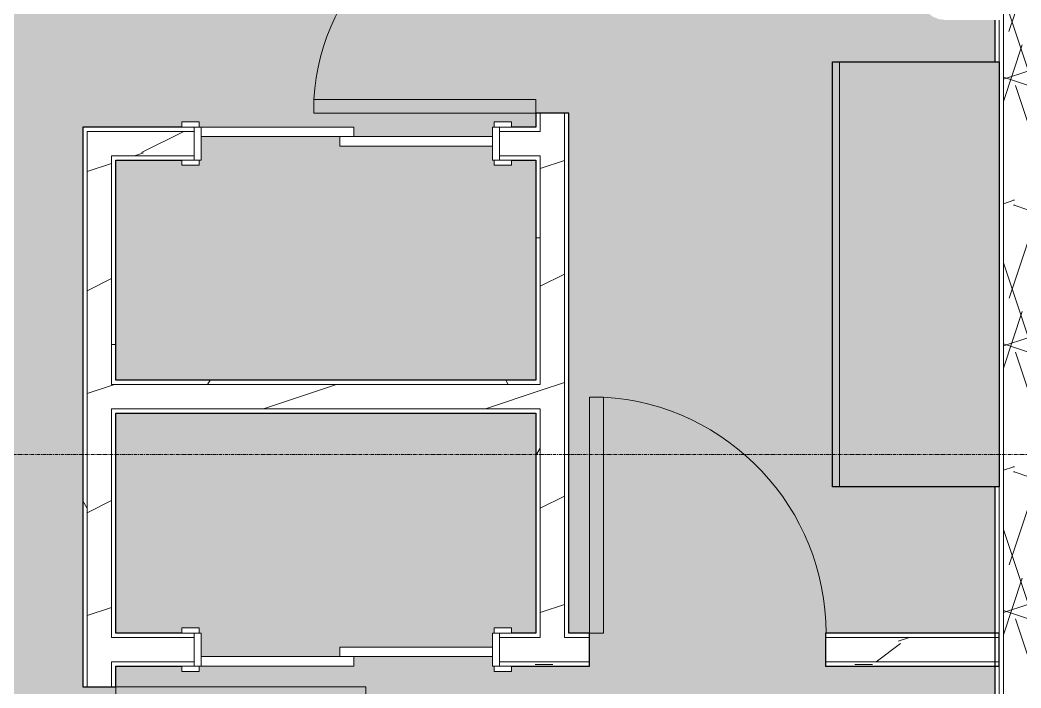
# Model space of a CAD drawing. Header units: inches. Extents: x -4414 to -113, y 9396 to 12816.
# Drawn here: x -2992.6 to -2848.3, y 10165 to 10261.2 of the extents above; entities that cross this region are included whole.
import ezdxf

# ---------------------------------------------------------------- set-up
doc = ezdxf.new("R2010")
doc.units = ezdxf.units.IN
doc.header["$MEASUREMENT"] = 0
doc.linetypes.add('Grid Line 1_2_', pattern=[0.875, 0.5, -0.125, 0.125, -0.125])
for name, color, linetype, lineweight in [('0-1', 7, 'Continuous', 5), ('0-2', 7, 'Continuous', 9), ('A-AREA-PATT-6', 41, 'Continuous', 9), ('A-DOOR-1', 7, 'Continuous', 9), ('A-DOOR-2', 90, 'Continuous', 13), ('A-DOOR-FRAM-1', 90, 'Continuous', 13), ('A-WALL', 113, 'Continuous', 9), ('A-WALL-3', 250, 'Continuous', 25), ('A-WALL-4', 7, 'Continuous', 9), ('A-WALL-PATT-1', 8, 'Continuous', 9), ('A-WALL-PATT-2', 7, 'Continuous', 9), ('A-WALL-PATT-3', 111, 'Continuous', 9), ('I-WALL-1', 2, 'Continuous', 25), ('Q-CASE-1', 9, 'Continuous', 9), ('Q-CASE-2', 250, 'Continuous', 25), ('Q-CASE-3', 7, 'Continuous', 9), ('S-GRID-1', 1, 'Grid Line 1_2_', 9)]:
    doc.layers.add(name, color=color, linetype=linetype, lineweight=lineweight)
pattern_1 = [(0, (0, 0), (61.44, 15.36), [2.534, -43.546, 2.534, -43.546, -245.76]), (0, (0, 0), (61.44, 15.36), [-92.16, 2.534, -89.626, 2.534, -43.546, -107.52]), (0, (0, 0), (61.44, 15.36), [-230.4, 2.534, -28.186, 2.534, -74.266]), (120, (23.04, 7.68), (-44.02215, 45.5286), [2.534, -43.546, 2.534, -43.546, -245.76]), (120, (23.04, 7.68), (-44.02215, 45.5286), [-92.16, 2.534, -89.626, 2.534, -43.546, -107.52]), (120, (23.04, 7.68), (-44.02215, 45.5286), [-230.4, 2.534, -28.186, 2.534, -74.266]), (240, (30.72, 38.4), (-17.41785, -60.8886), [2.534, -43.546, 2.534, -43.546, -245.76]), (240, (30.72, 38.4), (-17.41785, -60.8886), [-92.16, 2.534, -89.626, 2.534, -43.546, -107.52]), (240, (30.72, 38.4), (-17.41785, -60.8886), [-230.4, 2.534, -28.186, 2.534, -74.266])]
pattern_2 = [(216.87, (12.795, 31.987), (95.9612857, 63.9749714), [15.994, -143.942]), (206.565, (31.987, 22.391), (-31.986981, -31.986924), [35.763, -35.763]), (198.435, (31.987, 6.397), (-63.974746, -31.987128), [20.231, -80.922])]

# ---------------------------------------------------------------- blocks, each defined once
blk = doc.blocks.new('Single-Flush - 32_ x 84_-1372863-FLOOR PLAN - 3RD FLOOR')
at = {"layer": 'A-DOOR-1'}
blk.add_arc((16, -2.37), 32.07, 180, 266.4241, dxfattribs=at)
at = {"layer": 'A-DOOR-2'}
for p, q in [((14, -2.37), (14, -34.38)), ((16, -2.37), (14, -2.37)), ((16, -2.37), (16, -34.38)), ((16, -34.38), (14, -34.38))]:
    blk.add_line(p, q, dxfattribs=at)
blk = doc.blocks.new('Single-Flush - 36_ x 84_-1372824-FLOOR PLAN - 3RD FLOOR')
at = {"layer": 'A-DOOR-1'}
blk.add_arc((18, -2.37), 36.07, 180, 266.8211, dxfattribs=at)
at = {"layer": 'A-DOOR-2'}
for p, q in [((16, -2.37), (16, -38.39)), ((18, -2.37), (16, -2.37)), ((18, -2.37), (18, -38.39)), ((18, -38.39), (16, -38.39))]:
    blk.add_line(p, q, dxfattribs=at)
blk = doc.blocks.new('Single-Flush - 34_ x 84_-1372834-FLOOR PLAN - 3RD FLOOR')
at = {"layer": 'A-DOOR-1'}
blk.add_arc((17, -2.37), 34.07, 180, 266.6343, dxfattribs=at)
at = {"layer": 'A-DOOR-2'}
for p, q in [((15, -2.37), (15, -36.38)), ((17, -2.37), (15, -2.37)), ((17, -2.37), (17, -36.38)), ((17, -36.38), (15, -36.38))]:
    blk.add_line(p, q, dxfattribs=at)
blk = doc.blocks.new('FOLDING_SLIDING CLOSET - 42_ x 80_-1372875-FLOOR PLAN - 3RD FLOOR')
at = {"layer": 'A-DOOR-1'}
for p, q in [((-23.75, 3.25), (-21.25, 3.25)), ((-23.75, 2.5), (-23.75, 3.25)), ((-21.25, 3.25), (-21.25, 2.5)), ((21.25, 3.25), (23.75, 3.25)), ((21.25, 2.5), (21.25, 3.25)), ((23.75, 3.25), (23.75, 2.5)), ((-21.25, 2.5), (-23.75, 2.5)), ((23.75, 2.5), (21.25, 2.5)), ((-23.75, -2.25), (-21.25, -2.25)), ((-23.75, -3), (-23.75, -2.25)), ((-21.25, -2.25), (-21.25, -3)), ((21.25, -2.25), (23.75, -2.25)), ((21.25, -3), (21.25, -2.25)), ((23.75, -2.25), (23.75, -3)), ((-21.25, -3), (-23.75, -3)), ((23.75, -3), (21.25, -3))]:
    blk.add_line(p, q, dxfattribs=at)
at = {"layer": 'A-DOOR-2'}
for p, q in [((-1, 0.5), (21, 0.5)), ((-1, -0.88), (-1, 0.5)), ((21, 0.5), (21, -0.88)), ((-21, -0.88), (1, -0.88)), ((-21, -2.25), (-21, -0.88)), ((21, -0.88), (-1, -0.88)), ((1, -0.88), (1, -2.25)), ((1, -2.25), (-21, -2.25))]:
    blk.add_line(p, q, dxfattribs=at)
at = {"layer": 'A-DOOR-FRAM-1'}
for p, q in [((-22, 2.5), (-21, 2.5)), ((-22, -2.25), (-22, 2.5)), ((-21, 2.5), (-21, -2.25)), ((21, 2.5), (22, 2.5)), ((21, -2.25), (21, 2.5)), ((22, 2.5), (22, -2.25)), ((-21, -2.25), (-22, -2.25)), ((22, -2.25), (21, -2.25))]:
    blk.add_line(p, q, dxfattribs=at)
blk = doc.blocks.new('OD_CW_Base Cabinet - OD_CW_Base Cabinet-1372871-FLOOR PLAN - 3RD FLOOR')
at = {"layer": 'Q-CASE-1'}
for points in [[(0.74, 0), (0.74, -1), (61.99, -1), (61.99, 0), (54.58, 0)], [(0.74, -24), (61.99, -24), (61.99, -1), (0.74, -1)]]:
    blk.add_hatch(color=256, dxfattribs=at).paths.add_polyline_path(points, flags=0)
at = {"layer": 'Q-CASE-2'}
for p, q in [((0.74, -24), (0.74, 0)), ((0.74, 0), (61.99, 0)), ((61.99, 0), (61.99, -24)), ((61.99, -24), (0.74, -24))]:
    blk.add_line(p, q, dxfattribs=at)
at = {"layer": 'Q-CASE-3'}
for p, q in [((0.74, -1), (0.74, 0)), ((0.74, 0), (61.99, 0)), ((61.99, -1), (0.74, -1)), ((0.74, -24), (0.74, -1)), ((0.74, -1), (61.99, -1)), ((61.99, 0), (61.99, -1)), ((61.99, -1), (61.99, -24)), ((61.99, -24), (0.74, -24))]:
    blk.add_line(p, q, dxfattribs=at)
blk = doc.blocks.new('FOLDING_SLIDING CLOSET - 42_ x 80_-1372874-FLOOR PLAN - 3RD FLOOR')
at = {"layer": 'A-DOOR-1'}
for p, q in [((-21.25, 3), (-23.75, 3)), ((-23.75, 3), (-23.75, 2.25)), ((-21.25, 2.25), (-21.25, 3)), ((23.75, 3), (21.25, 3)), ((21.25, 3), (21.25, 2.25)), ((23.75, 2.25), (23.75, 3)), ((-23.75, 2.25), (-21.25, 2.25)), ((21.25, 2.25), (23.75, 2.25)), ((-21.25, -2.5), (-23.75, -2.5)), ((-23.75, -2.5), (-23.75, -3.25)), ((-21.25, -3.25), (-21.25, -2.5)), ((23.75, -2.5), (21.25, -2.5)), ((21.25, -2.5), (21.25, -3.25)), ((23.75, -3.25), (23.75, -2.5)), ((-23.75, -3.25), (-21.25, -3.25)), ((21.25, -3.25), (23.75, -3.25))]:
    blk.add_line(p, q, dxfattribs=at)
at = {"layer": 'A-DOOR-2'}
for p, q in [((1, 2.25), (-21, 2.25)), ((-21, 2.25), (-21, 0.88)), ((1, 0.88), (1, 2.25)), ((-21, 0.88), (1, 0.88)), ((21, 0.88), (-1, 0.88)), ((-1, 0.88), (-1, -0.5)), ((21, -0.5), (21, 0.88)), ((-1, -0.5), (21, -0.5))]:
    blk.add_line(p, q, dxfattribs=at)
at = {"layer": 'A-DOOR-FRAM-1'}
for p, q in [((-21, 2.25), (-22, 2.25)), ((-22, 2.25), (-22, -2.5)), ((-21, -2.5), (-21, 2.25)), ((21, 2.25), (21, -2.5)), ((22, 2.25), (21, 2.25)), ((22, -2.5), (22, 2.25)), ((-22, -2.5), (-21, -2.5)), ((21, -2.5), (22, -2.5))]:
    blk.add_line(p, q, dxfattribs=at)
blk = doc.blocks.new('1750 Ox - Unit Layouts_rvt-1-FLOOR PLAN - 3RD FLOOR')
at = {"layer": 'A-WALL-PATT-1'}
h = blk.add_hatch(dxfattribs=at)
h.set_pattern_fill('FP_1', color=256, style=0, pattern_type=2)
h.set_pattern_definition(pattern_2)
h.paths.add_polyline_path([(-2914.12, 10172.24), (-2914.12, 10247.76), (-2917.62, 10247.76), (-2917.61, 10172.24)], flags=0)
h.paths.add_polyline_path([(-2914.12, 10279.76), (-2914.12, 10317.16), (-2917.62, 10317.16), (-2917.62, 10279.76)], flags=0)
h = blk.add_hatch(dxfattribs=at)
h.set_pattern_fill('FP_1', color=256, style=0, pattern_type=2)
h.set_pattern_definition(pattern_2)
h.paths.add_polyline_path([(-2917.62, 10241.64), (-2917.62, 10245.14), (-2923.5, 10245.14), (-2923.5, 10241.64), (-2918.25, 10241.64)], flags=0)
h.paths.add_polyline_path([(-2982.9, 10241.64), (-2967.5, 10241.64), (-2967.5, 10245.14), (-2982.9, 10245.14)], flags=0)
h = blk.add_hatch(dxfattribs=at)
h.set_pattern_fill('FP_1', color=256, style=0, pattern_type=2)
h.set_pattern_definition(pattern_2)
h.paths.add_polyline_path([(-2982.9, 9982.63), (-2982.56, 9982.63), (-2982.46, 9983.25), (-2979.4, 9983.25), (-2979.4, 10129.11), (-2982.9, 10129.11), (-2982.9, 9986.07)], flags=0)
h.paths.add_polyline_path([(-2982.9, 10165.11), (-2979.4, 10165.11), (-2979.4, 10241.64), (-2982.9, 10241.64), (-2982.9, 10222.88)], flags=0)
h = blk.add_hatch(dxfattribs=at)
h.set_pattern_fill('FP_1', color=256, style=0, pattern_type=2)
h.set_pattern_definition(pattern_2)
h.paths.add_polyline_path([(-2917.62, 10205.19), (-2917.62, 10208.69), (-2979.4, 10208.69), (-2979.4, 10205.19), (-2918.25, 10205.19)], flags=0)
h = blk.add_hatch(dxfattribs=at)
h.set_pattern_fill('FP_1', color=256, style=0, pattern_type=2)
h.set_pattern_definition(pattern_2)
h.paths.add_polyline_path([(-2876.5, 10168.74), (-2852.12, 10168.74), (-2852.12, 10172.24), (-2876.5, 10172.24)], flags=0)
h.paths.add_polyline_path([(-2923.5, 10168.74), (-2910.5, 10168.74), (-2910.5, 10172.24), (-2923.5, 10172.24)], flags=0)
h.paths.add_polyline_path([(-2979.4, 10168.74), (-2967.5, 10168.74), (-2967.5, 10172.24), (-2979.4, 10172.2)], flags=0)
at = {"layer": 'A-WALL-PATT-2'}
h = blk.add_hatch(dxfattribs=at)
h.set_pattern_fill('FP_2', color=256, style=0, pattern_type=2)
h.set_pattern_definition(pattern_1)
h.paths.add_polyline_path([(-2917.62, 10172.86), (-2917.62, 10205.19), (-2918.25, 10205.19), (-2918.25, 10172.86)], flags=0)
h.paths.add_polyline_path([(-2918.25, 10208.69), (-2917.62, 10208.69), (-2917.62, 10241.64), (-2918.25, 10241.64), (-2918.25, 10209.31)], flags=0)
h.paths.add_polyline_path([(-2917.62, 10245.14), (-2917.62, 10247.76), (-2918.25, 10247.76), (-2918.25, 10245.14)], flags=0)
h.paths.add_polyline_path([(-2917.62, 10279.76), (-2917.62, 10282.39), (-2918.25, 10282.39), (-2918.25, 10279.76)], flags=0)
h.paths.add_polyline_path([(-2917.62, 10285.89), (-2917.63, 10316.79), (-2918.25, 10316.79), (-2918.25, 10285.89)], flags=0)
h = blk.add_hatch(dxfattribs=at)
h.set_pattern_fill('FP_2', color=256, style=0, pattern_type=2)
h.set_pattern_definition(pattern_1)
h.paths.add_polyline_path([(-2983.52, 9983.25), (-2982.9, 9983.25), (-2982.9, 10129.11), (-2983.52, 10129.11), (-2983.52, 9986.07)], flags=0)
h.paths.add_polyline_path([(-2983.52, 10165.11), (-2982.9, 10165.11), (-2982.9, 10245.14), (-2983.52, 10245.11), (-2983.52, 10205.19)], flags=0)
h = blk.add_hatch(dxfattribs=at)
h.set_pattern_fill('FP_2', color=256, style=0, pattern_type=2)
h.set_pattern_definition(pattern_1)
h.paths.add_polyline_path([(-2979.4, 9983.25), (-2978.77, 9983.25), (-2978.77, 10013.21), (-2979.4, 10013.21), (-2979.4, 9986.07)], flags=0)
h.paths.add_polyline_path([(-2979.4, 10016.71), (-2978.77, 10016.71), (-2978.77, 10129.11), (-2979.4, 10129.11), (-2979.4, 10050.65)], flags=0)
h.paths.add_polyline_path([(-2978.77, 10165.11), (-2978.77, 10168.74), (-2979.4, 10168.74), (-2979.4, 10165.11)], flags=0)
h.paths.add_polyline_path([(-2978.77, 10172.24), (-2978.77, 10205.19), (-2979.4, 10205.19), (-2979.4, 10172.24)], flags=0)
h.paths.add_polyline_path([(-2979.4, 10208.69), (-2978.77, 10208.69), (-2978.77, 10241.01), (-2979.4, 10241.01), (-2979.4, 10209.31)], flags=0)
h = blk.add_hatch(dxfattribs=at)
h.set_pattern_fill('FP_2', color=256, style=0, pattern_type=2)
h.set_pattern_definition(pattern_1)
h.paths.add_polyline_path([(-2962.51, 10208.69), (-2918.25, 10208.69), (-2918.25, 10209.31), (-2978.77, 10209.31), (-2978.77, 10208.69)], flags=0)
h = blk.add_hatch(dxfattribs=at)
h.set_pattern_fill('FP_2', color=256, style=0, pattern_type=2)
h.set_pattern_definition(pattern_1)
h.paths.add_polyline_path([(-2876.5, 10168.11), (-2852.12, 10168.13), (-2852.12, 10168.74), (-2876.5, 10168.74)], flags=0)
h.paths.add_polyline_path([(-2910.5, 10168.11), (-2910.5, 10168.74), (-2923.5, 10168.74), (-2923.5, 10168.11), (-2913.5, 10168.11)], flags=0)
h.paths.add_polyline_path([(-2969.25, 10168.11), (-2967.5, 10168.11), (-2967.5, 10168.74), (-2978.77, 10168.74), (-2978.77, 10168.11)], flags=0)
at = {"layer": 'A-WALL-3'}
for p, q in [((-2918.25, 10247.76), (-2918.25, 10245.76)), ((-2913.5, 10247.76), (-2918.25, 10247.76)), ((-2913.5, 10172.86), (-2913.5, 10247.76)), ((-2969.25, 10245.76), (-2983.52, 10245.76)), ((-2983.52, 10245.76), (-2983.52, 10245.14)), ((-2983.52, 10245.14), (-2983.52, 10241.01)), ((-2918.25, 10245.76), (-2921.75, 10245.76)), ((-2983.52, 10241.01), (-2983.52, 10165.11)), ((-2978.77, 10209.31), (-2978.77, 10241.01)), ((-2978.77, 10241.01), (-2969.25, 10241.01)), ((-2921.75, 10241.01), (-2918.25, 10241.01)), ((-2918.25, 10241.01), (-2918.25, 10209.31)), ((-2918.25, 10209.31), (-2978.77, 10209.31)), ((-2978.77, 10172.86), (-2978.77, 10204.56)), ((-2978.77, 10204.56), (-2918.25, 10204.56)), ((-2918.25, 10204.56), (-2918.25, 10172.86)), ((-2969.25, 10172.86), (-2978.77, 10172.86)), ((-2918.25, 10172.86), (-2921.75, 10172.86)), ((-2910.5, 10172.86), (-2913.5, 10172.86)), ((-2910.5, 10168.11), (-2910.5, 10172.86)), ((-2851.5, 10172.86), (-2876.5, 10172.86)), ((-2876.5, 10172.86), (-2876.5, 10168.11)), ((-2851.5, 10168.11), (-2851.5, 10172.86)), ((-2978.77, 10165.11), (-2978.77, 10168.11)), ((-2978.77, 10168.11), (-2969.25, 10168.11)), ((-2921.75, 10168.11), (-2910.5, 10168.11)), ((-2876.5, 10168.11), (-2851.5, 10168.11)), ((-2983.52, 10165.11), (-2978.77, 10165.11))]:
    blk.add_line(p, q, dxfattribs=at)
at = {"layer": 'A-WALL-4'}
for p, q in [((-2917.62, 10245.14), (-2917.62, 10247.76)), ((-2914.12, 10172.86), (-2914.12, 10247.76)), ((-2982.9, 10241.64), (-2982.9, 10245.14)), ((-2982.9, 10245.14), (-2967.5, 10245.14)), ((-2923.5, 10245.14), (-2918.25, 10245.14)), ((-2917.62, 10245.14), (-2918.25, 10245.14)), ((-2982.9, 10241.01), (-2982.9, 10241.64)), ((-2982.9, 10241.01), (-2982.9, 10165.11)), ((-2979.4, 10241.01), (-2979.4, 10241.64)), ((-2979.4, 10241.64), (-2967.5, 10241.64)), ((-2979.4, 10241.01), (-2979.4, 10208.69)), ((-2923.5, 10241.64), (-2918.25, 10241.64)), ((-2917.62, 10241.64), (-2918.25, 10241.64)), ((-2917.62, 10208.69), (-2917.62, 10241.64)), ((-2979.4, 10208.69), (-2978.77, 10208.69)), ((-2918.25, 10208.69), (-2978.77, 10208.69)), ((-2917.62, 10208.69), (-2918.25, 10208.69)), ((-2979.4, 10205.19), (-2979.4, 10172.24)), ((-2979.4, 10205.19), (-2978.77, 10205.19)), ((-2918.25, 10205.19), (-2978.77, 10205.19)), ((-2917.62, 10205.19), (-2918.25, 10205.19)), ((-2917.62, 10172.86), (-2917.62, 10205.19)), ((-2917.62, 10172.86), (-2917.62, 10172.24)), ((-2914.12, 10172.86), (-2914.12, 10172.24)), ((-2979.4, 10172.24), (-2978.77, 10172.24)), ((-2967.5, 10172.24), (-2978.77, 10172.24)), ((-2917.62, 10172.24), (-2923.5, 10172.24)), ((-2910.5, 10172.24), (-2914.12, 10172.24)), ((-2851.5, 10172.24), (-2876.5, 10172.24)), ((-2979.4, 10168.74), (-2979.4, 10165.11)), ((-2979.4, 10168.74), (-2978.77, 10168.74)), ((-2967.5, 10168.74), (-2978.77, 10168.74)), ((-2910.5, 10168.74), (-2923.5, 10168.74)), ((-2851.5, 10168.74), (-2876.5, 10168.74))]:
    blk.add_line(p, q, dxfattribs=at)
at = {"layer": '0-2'}
for name, p, rotation in [('Single-Flush - 32_ x 84_-1372863-FLOOR PLAN - 3RD FLOOR', (-2915.87, 10263.76), 269.9999999999957), ('OD_CW_Base Cabinet - OD_CW_Base Cabinet-1372871-FLOOR PLAN - 3RD FLOOR', (-2875.5, 10193.18), 90.00000000000281), ('Single-Flush - 34_ x 84_-1372834-FLOOR PLAN - 3RD FLOOR', (-2893.5, 10170.49), 180), ('Single-Flush - 36_ x 84_-1372824-FLOOR PLAN - 3RD FLOOR', (-2981.15, 10147.11), 89.99999999999925)]:
    blk.add_blockref(name, p, dxfattribs=dict(at, rotation=rotation))
for name, p in [('FOLDING_SLIDING CLOSET - 42_ x 80_-1372874-FLOOR PLAN - 3RD FLOOR', (-2945.5, 10243.51)), ('FOLDING_SLIDING CLOSET - 42_ x 80_-1372875-FLOOR PLAN - 3RD FLOOR', (-2945.5, 10170.36))]:
    blk.add_blockref(name, p, dxfattribs=at)

msp = doc.modelspace()

# ---------------------------------------------------------------- hatches: boundary and pattern name
at = {"layer": 'A-AREA-PATT-6'}
h = msp.add_hatch(color=256, dxfattribs=at)
h.paths.add_polyline_path([(-2936.7487, 9983.2519), (-2852.1237, 9983.2519), (-2852.1237, 10168.1144), (-2876.4987, 10168.1144), (-2876.4987, 10172.8644), (-2852.1237, 10172.8644), (-2852.1237, 10193.9144), (-2875.4987, 10193.9144), (-2875.4987, 10255.1644), (-2852.1237, 10255.1644), (-2852.1237, 10261.1882), (-2859.225, 10261.1882), (-2860.1894, 10261.3151), (-2861.0881, 10261.6874), (-2861.8598, 10262.2796), (-2862.452, 10263.0513), (-2862.8242, 10263.95), (-2862.9512, 10265.5426), (-2862.9512, 10266.3027), (-2865.9913, 10265.9356), (-2866.975, 10264.7633), (-2867.975, 10264.1965), (-2869.4845, 10263.8387), (-2870.975, 10263.6644), (-2872.9673, 10263.8387), (-2875.4987, 10264.5673), (-2876.975, 10265.1046), (-2878.975, 10266.0372), (-2880.975, 10267.4246), (-2881.975, 10268.4246), (-2882.475, 10269.2907), (-2882.975, 10270.6644), (-2882.975, 10271.6644), (-2882.475, 10273.0381), (-2881.975, 10273.9042), (-2880.975, 10274.9042), (-2878.975, 10276.2916), (-2876.975, 10277.2242), (-2874.975, 10277.9521), (-2872.9673, 10278.4901), (-2870.975, 10278.6644), (-2869.4845, 10278.4901), (-2868.975, 10278.4002), (-2867.975, 10278.1323), (-2866.975, 10277.5655), (-2865.975, 10276.3738), (-2862.9512, 10276.0261), (-2862.9512, 10277.4144), (-2862.8242, 10278.3788), (-2862.452, 10279.2775), (-2861.8598, 10280.0492), (-2861.0881, 10280.6414), (-2860.1894, 10281.0136), (-2859.0558, 10281.1406), (-2852.1237, 10281.1406), (-2852.1237, 10316.7894), (-2853.4987, 10316.7894), (-2853.4987, 10287.1644), (-2913.4987, 10287.1644), (-2913.4987, 10279.7644), (-2918.2487, 10279.7644), (-2918.2487, 10281.7644), (-2922.7763, 10281.7644), (-2922.7763, 10281.0144), (-2925.2763, 10281.0144), (-2925.2763, 10281.7644), (-2947.5263, 10281.7644), (-2947.5263, 10283.1394), (-2967.5263, 10283.1394), (-2967.5263, 10281.7644), (-2967.7763, 10281.6897), (-2967.7763, 10281.0144), (-2970.2763, 10281.0144), (-2970.2763, 10281.7644), (-2979.5539, 10281.7644), (-2979.5539, 10317.1644), (-2978.1237, 10317.1644), (-2978.1237, 10376.7894), (-2979.1237, 10376.7894), (-2979.1237, 10377.7894), (-2981.1237, 10377.7894), (-2981.1237, 10379.7269), (-3017.1237, 10379.7269), (-3017.1237, 10377.7894), (-3019.1237, 10377.7894), (-3019.1237, 10376.7894), (-3075.3039, 10376.7894), (-3075.3039, 10375.1644), (-3039.5539, 10375.1644), (-3039.5539, 10345.1644), (-3075.3039, 10345.1644), (-3075.3039, 10353.1644), (-3111.5539, 10353.1644), (-3111.5539, 10338.6342), (-3111.1789, 10338.6342), (-3111.1789, 10314.6342), (-3111.5539, 10314.6342), (-3111.5539, 10283.5394), (-3053.5539, 10283.5394), (-3053.5006, 10285.0208), (-3053.357, 10285.1644), (-3052.4609, 10285.1855), (-3052.4609, 10285.4144), (-3049.8378, 10285.4144), (-3049.8378, 10285.6644), (-3049.2472, 10285.6644), (-3049.2472, 10285.4144), (-3048.6567, 10285.4144), (-3048.6567, 10285.6644), (-3048.0661, 10285.6644), (-3048.0661, 10285.4144), (-3047.4756, 10285.4144), (-3047.4756, 10285.6644), (-3046.885, 10285.6644), (-3046.885, 10285.4144), (-3046.2945, 10285.4144), (-3046.2945, 10285.6644), (-3045.7039, 10285.6644), (-3045.7039, 10285.4144), (-3036.2146, 10285.4144), (-3036.2146, 10285.6644), (-3034.5098, 10285.6644), (-3034.5098, 10285.4144), (-3030.6468, 10285.4144), (-3030.6468, 10285.1644), (-3029.7507, 10285.1644), (-3029.5539, 10284.9675), (-3029.5539, 10283.5394), (-3022.0024, 10283.5394), (-3022.0024, 10247.5394), (-3038.9002, 10247.5394), (-3038.9002, 10236.6323), (-3055.4002, 10236.6323), (-3055.4002, 10247.5394), (-3062.9002, 10247.5394), (-3062.9002, 10236.6323), (-3079.4002, 10236.6323), (-3079.4002, 10247.5394), (-3086.9002, 10247.5394), (-3086.9002, 10236.6323), (-3103.4002, 10236.6323), (-3103.4002, 10247.5394), (-3134.1237, 10247.5394), (-3134.1237, 10105.9247), (-3119.3737, 10105.9247), (-3119.3737, 10087.9247), (-3123.3737, 10087.9247), (-3123.3737, 10051.9247), (-3119.3737, 10051.9247), (-3119.3737, 10033.9247), (-3134.1237, 10033.9247), (-3134.1237, 9983.2519), (-2983.5237, 9983.2519), (-2983.5237, 10129.1144), (-2978.7737, 10129.1144), (-2978.7737, 10017.3394), (-2976.7487, 10017.3394), (-2976.7487, 10012.5894), (-2978.7737, 10012.5894), (-2978.7737, 9983.2519), (-2977.5987, 9983.2519), (-2977.5987, 10007.3144), (-2976.4889, 10007.3144), (-2976.4112, 10007.8144), (-2975.9586, 10007.8144), (-2975.9586, 10007.3144), (-2959.4134, 10007.3144), (-2959.3487, 10007.8144), (-2959.284, 10007.8144), (-2959.284, 10007.3144), (-2949.5987, 10007.3144), (-2949.5987, 9983.2519), (-2945.1237, 9983.2519), (-2945.1237, 10012.5894), (-2946.7487, 10012.5894), (-2946.7487, 10017.3394), (-2940.3737, 10017.3394), (-2940.3737, 9983.2519), (-2937.2482, 9983.2519)], flags=0)
h.paths.add_polyline_path([(-3057.3737, 10024.4144), (-3057.3737, 10030.4144), (-3058.3737, 10030.4144), (-3058.3737, 10102.4144), (-3057.3737, 10102.4144), (-3057.3737, 10108.4144), (-3022.3737, 10108.4144), (-3022.3737, 10024.4144), (-3046.7639, 10024.4144)], flags=0)
h.paths.add_polyline_path([(-2853.5436, 10027.9869), (-2871.5436, 10027.9869), (-2871.5436, 10045.9869), (-2853.5436, 10045.9869)], flags=0)
h.paths.add_polyline_path([(-3077.9612, 10039.4144), (-3103.3737, 10039.4144), (-3103.3737, 10099.4144), (-3073.3737, 10099.4144), (-3073.3737, 10039.4144)], flags=0)
h.paths.add_polyline_path([(-2853.0436, 10047.9187), (-2933.0436, 10047.9187), (-2933.0436, 10125.9187), (-2853.0436, 10125.9187), (-2853.0436, 10050.6518)], flags=0)
h.paths.add_polyline_path([(-3067.6987, 10119.4776), (-3103.6987, 10119.4776), (-3103.6987, 10120.4776), (-3109.6987, 10120.4776), (-3109.6987, 10155.4776), (-3061.6987, 10155.4776), (-3061.6987, 10120.4776), (-3067.6987, 10120.4776)], flags=0)
h.paths.add_polyline_path([(-2853.5436, 10129.9187), (-2871.5436, 10129.9187), (-2871.5436, 10147.9187), (-2853.5436, 10147.9187), (-2853.5436, 10136.7653)], flags=0)
h.paths.add_polyline_path([(-2978.7737, 10165.1144), (-2983.5237, 10165.1144), (-2983.5237, 10245.7644), (-2969.2487, 10245.7644), (-2969.2487, 10246.5144), (-2966.7487, 10246.5144), (-2966.7487, 10245.7644), (-2944.4987, 10245.7644), (-2944.4987, 10244.3894), (-2924.4987, 10244.3894), (-2924.4987, 10245.7644), (-2924.2487, 10245.7644), (-2924.2487, 10246.5144), (-2921.7487, 10246.5144), (-2921.7487, 10245.7644), (-2918.2487, 10245.7644), (-2918.2487, 10247.7644), (-2913.4987, 10247.7644), (-2913.4987, 10172.8644), (-2910.4987, 10172.8644), (-2910.4987, 10168.1144), (-2921.7487, 10168.1144), (-2921.7487, 10167.3644), (-2924.2487, 10167.3644), (-2924.2487, 10168.1144), (-2924.4987, 10168.1144), (-2924.4987, 10169.4894), (-2944.4987, 10169.4894), (-2944.4987, 10168.1144), (-2966.7487, 10168.1144), (-2966.7487, 10167.3644), (-2969.2487, 10167.3644), (-2969.2487, 10168.1144), (-2978.7737, 10168.1144), (-2978.7737, 10167.3644)], flags=0)
h.paths.add_polyline_path([(-2946.4987, 10169.4894), (-2946.4987, 10170.8644), (-2924.4987, 10170.8644), (-2924.4987, 10172.8644), (-2924.2487, 10172.8644), (-2924.2487, 10173.6144), (-2921.7487, 10173.6144), (-2921.7487, 10172.8644), (-2918.2487, 10172.8644), (-2918.2487, 10204.5644), (-2978.7737, 10204.5644), (-2978.7737, 10172.8644), (-2969.2487, 10172.8644), (-2969.2487, 10173.6144), (-2966.7487, 10173.6144), (-2966.7487, 10172.8644), (-2966.4987, 10172.8644), (-2966.4987, 10169.4894), (-2958.2082, 10169.4894)], flags=0)
h.paths.add_polyline_path([(-2978.7737, 10209.3144), (-2918.2487, 10209.3144), (-2918.2487, 10241.0144), (-2921.7487, 10241.0144), (-2921.7487, 10240.2644), (-2924.2487, 10240.2644), (-2924.2487, 10241.0144), (-2924.4987, 10241.0144), (-2924.4987, 10243.0144), (-2946.4987, 10243.0144), (-2946.4987, 10244.3894), (-2966.4987, 10244.3894), (-2966.4987, 10241.0144), (-2966.7487, 10241.0144), (-2966.7487, 10240.2644), (-2969.2487, 10240.2644), (-2969.2487, 10241.0144), (-2978.7737, 10241.0144), (-2978.7737, 10222.8788)], flags=0)
h.paths.add_polyline_path([(-2933.3625, 10283.1394), (-2925.5263, 10283.1394), (-2925.5263, 10286.5144), (-2925.2763, 10286.5144), (-2925.2763, 10287.2644), (-2922.7763, 10287.2644), (-2922.7763, 10286.5144), (-2918.2487, 10286.5144), (-2918.2487, 10316.7894), (-2974.8039, 10316.7894), (-2974.8039, 10286.5144), (-2970.2763, 10286.5144), (-2970.2763, 10287.2644), (-2967.7763, 10287.2644), (-2967.7763, 10286.5144), (-2967.5263, 10286.5144), (-2967.5263, 10284.5144), (-2945.5263, 10284.5144), (-2945.5263, 10283.1394)], flags=0)
h.paths.add_polyline_path([(-2933.3625, 10288.0987), (-2949.0436, 10288.0987), (-2949.0436, 10314.0987), (-2924.0436, 10314.0987), (-2924.0436, 10288.0987)], flags=0)
h.paths.add_polyline_path([(-2981.1237, 10341.7894), (-2982.8737, 10341.7894), (-2982.8737, 10377.7894), (-2981.1237, 10377.7894), (-2981.1237, 10352.0491)], flags=0)
at = {"layer": 'A-WALL-PATT-3'}
h = msp.add_hatch(dxfattribs=at)
h.set_pattern_fill('FP_9', color=256, style=0, pattern_type=2)
h.set_pattern_definition([(161.57, (0.96, 0.96), (-7.6802237, -0.0009796), [0, -54.643, 6.067, 0]), (18.43, (-0.96, 0.96), (-7.6802237, 0.0009796), [0, -54.643, 6.067, 0]), (108.43, (0.96, 0.96), (3.8382953, -19.2013653), [18.211, -42.499]), (71.57, (-0.96, 0.96), (3.8382953, 19.2013653), [18.211, -42.499])])
h.paths.add_polyline_path([(-2850.8726, 9982.6269), (-2847.3737, 9982.6269), (-2847.3737, 10378.0394), (-2850.8737, 10378.0394), (-2850.8737, 9982.6269)], flags=0)
h = msp.add_hatch(dxfattribs=at)
h.set_pattern_fill('FP_2', color=256, style=0, pattern_type=2)
h.set_pattern_definition(pattern_1)
h.paths.add_polyline_path([(-2851.4987, 9983.2519), (-2851.4987, 10193.9144), (-2852.1237, 10193.9144), (-2852.1237, 9983.2519)], flags=0)
h.paths.add_polyline_path([(-2851.4987, 10255.1644), (-2851.4987, 10261.1882), (-2852.1237, 10261.1882), (-2852.1237, 10255.1644), (-2852.0083, 10255.1644)], flags=0)
h.paths.add_polyline_path([(-2852.0569, 10281.1406), (-2851.4987, 10281.1406), (-2851.4987, 10317.4144), (-2852.1237, 10317.4144), (-2852.1237, 10281.1406)], flags=0)
h.paths.add_polyline_path([(-2851.4987, 10322.1644), (-2851.4987, 10376.7894), (-2852.1237, 10376.7894), (-2852.1237, 10322.1644)], flags=0)
h = msp.add_hatch(dxfattribs=at)
h.set_pattern_fill('FP_2', color=256, style=0, pattern_type=2)
h.set_pattern_definition(pattern_1)
h.paths.add_polyline_path([(-2850.8737, 9982.6269), (-2850.8737, 10318.0394), (-2851.4987, 10318.0394), (-2851.4987, 9982.6269)], flags=0)
h.paths.add_polyline_path([(-2850.8737, 10321.5394), (-2850.8737, 10377.4144), (-2851.4987, 10377.4144), (-2851.4987, 10321.5394)], flags=0)

# ---------------------------------------------------------------- linework, layer by layer
at = {"layer": 'A-WALL'}
for p, q in [((-2850.8737, 10318.0394), (-2850.8737, 9982.6269)), ((-2851.4987, 10261.1882), (-2851.4987, 10255.1644)), ((-2851.4987, 10193.9144), (-2851.4987, 9982.6269))]:
    msp.add_line(p, q, dxfattribs=at)
at = {"layer": 'I-WALL-1'}
for p, q in [((-2852.1237, 10261.1882), (-2852.1237, 10255.1644)), ((-2852.1237, 10193.9144), (-2852.1237, 9983.2519))]:
    msp.add_line(p, q, dxfattribs=at)
at = {"layer": 'S-GRID-1'}
msp.add_line((-464.451, 10198.5894), (-4316.3408, 10198.5894), dxfattribs=at)

# ---------------------------------------------------------------- block references
at = {"layer": '0-1'}
msp.add_blockref('1750 Ox - Unit Layouts_rvt-1-FLOOR PLAN - 3RD FLOOR', (0, 0), dxfattribs=at)

doc.saveas('drawing.dxf')
